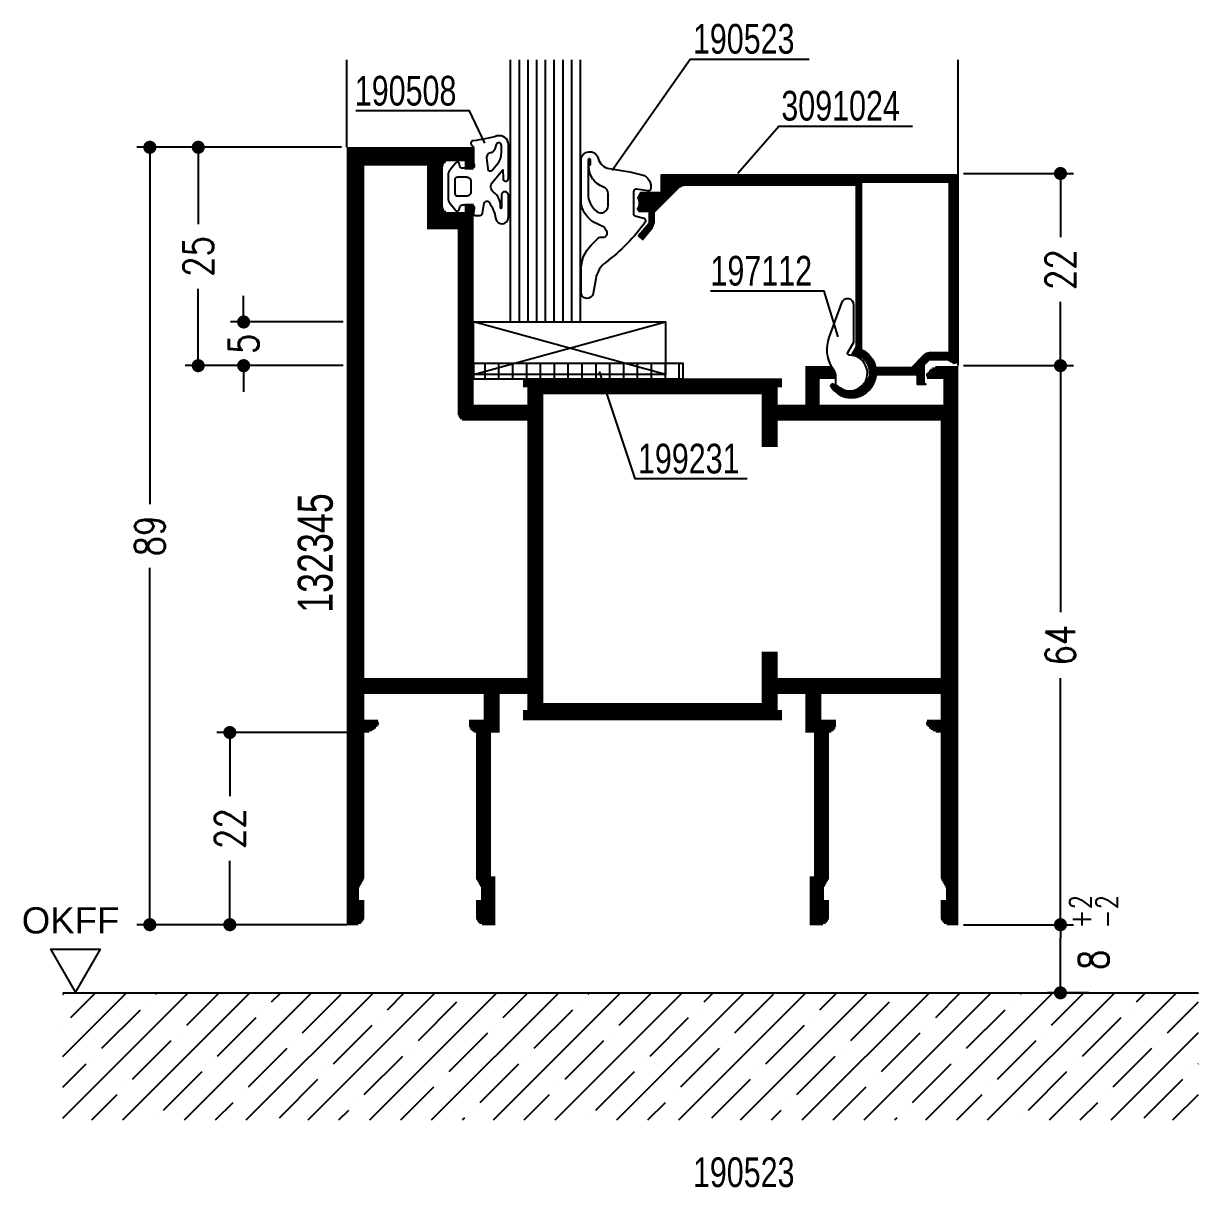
# Model space of a CAD drawing. Extents: x 13 to 197, y 21 to 259.
# Drawn here: x 15.8 to 83.1, y 192.8 to 259.4 of the extents above; entities that cross this region are included whole.
import ezdxf

# ---------------------------------------------------------------- set-up
doc = ezdxf.new("R2010")
doc.units = 0
doc.header["$LTSCALE"] = 6
doc.linetypes.add('AUSGEZOGEN', pattern=[0])
doc.layers.get('0').update_dxf_attribs({"color": 4, "linetype": 'CONTINUOUS'})
doc.layers.get('Defpoints').update_dxf_attribs({"linetype": 'CONTINUOUS'})
for name, color, linetype in [('01TXT', 7, 'CONTINUOUS'), ('CONST18', 3, 'AUSGEZOGEN'), ('CONST25', 2, 'CONTINUOUS'), ('CONST35', 7, 'CONTINUOUS'), ('DICHT_PAR', 3, 'CONTINUOUS'), ('KN_PAR', 3, 'CONTINUOUS'), ('KN_SCH', 3, 'CONTINUOUS'), ('LLMASSE', 7, 'AUSGEZOGEN'), ('TEXT', 7, 'CONTINUOUS')]:
    doc.layers.add(name, color=color, linetype=linetype)
doc.styles.add('SIM80S00', font='simplex.shx', dxfattribs={"width": 0.8})
doc.styles.add('SWISSCL', font='swisscl.ttf')
doc.styles.add('SWISSL', font='swissl.ttf')
doc.dimstyles.new('BEM_DOC_2', dxfattribs={"dimscale": 0.5, "dimtxt": 3.4, "dimasz": 1.5, "dimexe": 1.5, "dimexo": 0.6, "dimgap": 1.5, "dimtad": 0, "dimlfac": 2, "dimdsep": 46, "dimtxsty": 'SIM80S00', "dimblk": 'PUNKT', "dimcen": 0, "dimclrd": 3, "dimclre": 3, "dimclrt": 3, "dimadec": 0, "dimazin": 0, "dimtfac": 0.6999999999999998, "dimtofl": 0, "dimtmove": 2, "dimatfit": 3, "dimldrblk": 'PUNKT', "dimfxl": 1, "dimtolj": 1, "dimarcsym": 0})

# ---------------------------------------------------------------- blocks, each defined once
blk = doc.blocks.new('PUNKT')
at = {"color": 0, "linetype": 'CONTINUOUS'}
blk.add_line((-0.5, 0), (-1, 0), dxfattribs=at)
at = {"color": 0, "linetype": 'CONTINUOUS', "const_width": 0.5}
blk.add_lwpolyline([(-0.25, 0, 1), (0.25, 0, 1)], format="xyb", close=True, dxfattribs=at)
blk = doc.blocks.new('*D41')
at = {"layer": 'Defpoints', "color": 0, "transparency": 16777216}
for p in [(34.04996519778297, 252.3581793252065), (23.08019036282212, 207.8581793252065), (34.6499651977831, 207.8581793252065)]:
    blk.add_point(p, dxfattribs=at)
at = {"layer": 'LLMASSE', "color": 3, "lineweight": -2, "transparency": 16777216}
for p, q in [((33.74996519778297, 252.3581793252065), (22.33019036282213, 252.3581793252065)), ((23.08019036282213, 251.6081793252065), (23.08019036282213, 231.9267507537779)), ((23.08019036282212, 208.6081793252065), (23.08019036282213, 228.2896078966351)), ((34.34996519778311, 207.8581793252065), (22.33019036282212, 207.8581793252065))]:
    blk.add_line(p, q, dxfattribs=at)
at = {"layer": 'LLMASSE', "color": 3, "lineweight": -2, "transparency": 16777216, "xscale": 0.75, "yscale": 0.75, "zscale": 0.75}
for p, rotation in [((23.08019036282213, 252.3581793252065), 90), ((23.08019036282212, 207.8581793252065), 270)]:
    blk.add_blockref('PUNKT', p, dxfattribs=dict(at, rotation=rotation))
at = {"layer": 'LLMASSE', "color": 3, "transparency": 16777216, "insert": (23.08019036282209, 230.1081793252065), "char_height": 1.7, "attachment_point": 5, "rotation": 90, "style": 'SIM80S00'}
blk.add_mtext('\\A1;89', dxfattribs=at)
blk = doc.blocks.new('*D42')
at = {"layer": 'Defpoints', "color": 0, "transparency": 16777216}
for p in [(27.65899328685873, 218.8595363252065), (35.34999319778308, 218.8595363252065), (34.6499651977831, 207.8581793252065)]:
    blk.add_point(p, dxfattribs=at)
at = {"layer": 'LLMASSE', "color": 3, "lineweight": -2, "transparency": 16777216}
for p, q in [((35.04999319778308, 218.8595363252065), (26.90899328685873, 218.8595363252065)), ((27.65899328685873, 218.1095363252065), (27.65899328685873, 215.2098102061589)), ((27.65899328685873, 208.6081793252065), (27.65899328685873, 211.5079054442541)), ((34.34996519778311, 207.8581793252065), (26.90899328685873, 207.8581793252065))]:
    blk.add_line(p, q, dxfattribs=at)
at = {"layer": 'LLMASSE', "color": 3, "lineweight": -2, "transparency": 16777216, "xscale": 0.75, "yscale": 0.75, "zscale": 0.75}
for p, rotation in [((27.65899328685873, 218.8595363252065), 90), ((27.65899328685873, 207.8581793252065), 270)]:
    blk.add_blockref('PUNKT', p, dxfattribs=dict(at, rotation=rotation))
at = {"layer": 'LLMASSE', "color": 3, "transparency": 16777216, "insert": (27.6589932868587, 213.3588578252065), "char_height": 1.7, "attachment_point": 5, "rotation": 90, "style": 'SIM80S00'}
blk.add_mtext('\\A1;22', dxfattribs=at)
blk = doc.blocks.new('B-LL197112')
at = {"layer": 'DICHT_PAR'}
blk.add_lwpolyline([(1.4, 0.768, 1.597325), (2.982, 4.1, -0.580267), (2.807, 4.4), (3.5, 5.6), (3.5, 9.818999999999999, 0.8391), (2.081, 10.069), (0.638, 6.103, 0.221695), (0.9329999999999999, 2.735), (1.4, 1.925), (1.4, 0.768)], format="xyb", dxfattribs=at)
blk = doc.blocks.new('WI190508')
at = {"linetype": 'CONTINUOUS'}
for points in [[(4, 0.330593, 0.494357), (2.737419, 1.295503, -0.035396), (-0.037156, 0.74769, 0.7191390000000001), (-0.15, 0.190192, -0.267949), (0, -0.069615), (0, -1.687299), (0.089778, -2.022354, -0.493145), (-0.2, -2.4), (-1.269802, -2.4, -0.339454), (-1.55958, -2.177646), (-1.647845, -1.848236, 0.606815), (-1.994239, -1.771442), (-2.666044, -2.572069, 0.176327), (-2.9, -3.214857), (-2.9, -5.785143, 0.176327), (-2.666044, -6.427931), (-1.994239, -7.228558, 0.606815), (-1.647845, -7.151764), (-1.55958, -6.822353999999999, -0.339454), (-1.269802, -6.6), (-0.2, -6.6, -0.458807), (0.096639, -6.944777), (0.00224, -7.570148, 0.458807), (0.2, -7.8), (0.74827, -7.8, 0.36397), (1.043712, -7.552094), (1.247227, -6.397906, -0.676335), (1.792219, -6.283492, -0.102989), (2.554156, -8.173867, 0.8837860000000001), (4, -8.04999), (3.999963, -5.482666, 1), (3.199963, -5.482678), (3.199981, -6.959881, -1.000006), (3.107969, -6.959881), (3.107969, -6.747519, 0.236839), (2.316582, -5.137422, -0.426544), (2.183394, -3.990297), (3.35751, -2.569926), (3.4, -3.584999, 1), (4, -3.584999), (4, 0.330593)], [(3.2, -0.628273), (3.2, 0.230593, 0.876976), (2.610222, 0.308239), (2.50596, -0.080872, -0.282773), (1.897392, -0.65679, 0.3848), (1.502766, -1.198664), (1.634079, -2.44197, 0.664354), (2.163647, -2.601599), (2.741515, -1.90253, 0.174429), (3.2, -0.628273)], [(-0.3, -5.1, -0.414214), (-0.8, -5.6), (-1.8, -5.6, -0.414214), (-2.1, -5.3), (-2.1, -3.7, -0.414214), (-1.8, -3.4), (-0.8, -3.4, -0.414214), (-0.3, -3.9), (-0.3, -5.1)]]:
    blk.add_lwpolyline(points, format="xyb", close=True, dxfattribs=at)
blk = doc.blocks.new('WI190523')
at = {"linetype": 'CONTINUOUS'}
for points in [[(0, -2.646854, -0.339454), (-0.148, -2.839854), (-1.178, -3.115854, 0.52673), (-1.342, -3.581854, 0.07351), (3.169, -8.169853999999999, -0.189519), (4.315, -10.042854), (4.611, -11.721854, 0.9163309999999999), (6, -11.599854), (6, -9.032853999999999, 0.197552), (4.843, -6.218854), (4.022, -5.388854, 0.200274), (3.809, -5.299854), (3.5, -5.299854, -0.57735), (3.067, -4.549854), (3.223, -4.278854, -0.149451), (3.351, -4.159854), (4.637, -3.532854, 0.069927), (4.752, -3.454854), (5.007, -3.224854, 0.212557), (6, -0.9958540000000001), (6, 3.500146, 0.8938139999999999), (4.025, 3.722146, -0.314729), (2.753, 2.568146, 0.031454), (-0.95, 1.855146, 0.416821), (-1.952, 0.138146, 0.294504), (-1.656, 0.003146), (-0.344, 0.197146, -0.457784), (0, -0.099854), (0, -2.646854)], [(2.9, -0.299854, -0.317975), (3.434, 0.454146, 0.317975), (5.102, 2.812146), (5.1, 2.900146, -0.317837), (4.9, 3.183146), (4.9, 3.550146, -1), (5.2, 3.550146), (5.2, -0.324854, -0.239931), (4.171, -2.346854, -0.612992), (2.9, -1.699854), (2.9, -0.299854)]]:
    blk.add_lwpolyline(points, format="xyb", close=True, dxfattribs=at)
blk = doc.blocks.new('*D43')
at = {"layer": 'Defpoints', "color": 0, "transparency": 16777216}
for p in [(28.44996519778351, 242.3581875878881), (34.44999183921254, 242.3581875878881), (34.44998990868908, 239.8582062754964)]:
    blk.add_point(p, dxfattribs=at)
at = {"layer": 'LLMASSE', "color": 3, "lineweight": -2, "transparency": 16777216}
for p, q in [((28.44996519778351, 243.1081875878881), (28.44996519778351, 243.8581875878881)), ((34.14999183921255, 242.3581875878881), (27.69996519778351, 242.3581875878881)), ((34.14998990868908, 239.8582062754964), (27.69996519778351, 239.8582062754964)), ((28.44996519778351, 239.1082062754964), (28.44996519778351, 238.3582062754964))]:
    blk.add_line(p, q, dxfattribs=at)
at = {"layer": 'LLMASSE', "color": 3, "lineweight": -2, "transparency": 16777216, "xscale": 0.75, "yscale": 0.75, "zscale": 0.75}
for p, rotation in [((28.44996519778351, 242.3581875878881), 270), ((28.44996519778351, 239.8582062754964), 90)]:
    blk.add_blockref('PUNKT', p, dxfattribs=dict(at, rotation=rotation))
at = {"layer": 'LLMASSE', "color": 3, "transparency": 16777216, "insert": (28.44996519778347, 241.1081969316922), "char_height": 1.7, "attachment_point": 5, "rotation": 90, "style": 'SIM80S00'}
blk.add_mtext('\\A1;5', dxfattribs=at)
blk = doc.blocks.new('*D44')
at = {"layer": 'Defpoints', "color": 0, "transparency": 16777216}
for p in [(34.34996519778315, 252.3581793252065), (25.84996519778338, 239.8582062754964), (34.44998990868908, 239.8582062754964)]:
    blk.add_point(p, dxfattribs=at)
at = {"layer": 'LLMASSE', "color": 3, "lineweight": -2, "transparency": 16777216}
for p, q in [((34.04996519778315, 252.3581793252065), (25.09996519778338, 252.3581793252065)), ((25.84996519778338, 251.6081793252065), (25.84996519778338, 247.9591451813038)), ((25.84996519778338, 240.6082062754964), (25.84996519778338, 244.2572404193991)), ((34.14998990868908, 239.8582062754964), (25.09996519778338, 239.8582062754964))]:
    blk.add_line(p, q, dxfattribs=at)
at = {"layer": 'LLMASSE', "color": 3, "lineweight": -2, "transparency": 16777216, "xscale": 0.75, "yscale": 0.75, "zscale": 0.75}
for p, rotation in [((25.84996519778338, 252.3581793252065), 90), ((25.84996519778338, 239.8582062754964), 270)]:
    blk.add_blockref('PUNKT', p, dxfattribs=dict(at, rotation=rotation))
at = {"layer": 'LLMASSE', "color": 3, "transparency": 16777216, "insert": (25.84996519778334, 246.1081928003514), "char_height": 1.7, "attachment_point": 5, "rotation": 90, "style": 'SIM80S00'}
blk.add_mtext('\\A1;25', dxfattribs=at)
blk = doc.blocks.new('*D45')
at = {"layer": 'Defpoints', "color": 0, "transparency": 16777216}
for p in [(69.34999069778314, 239.8581773252065), (69.35001369778274, 207.8581777564565), (75.20001369778288, 207.8581777564565)]:
    blk.add_point(p, dxfattribs=at)
at = {"layer": 'LLMASSE', "color": 3, "lineweight": -2, "transparency": 16777216}
for p, q in [((69.64999069778314, 239.8581773252065), (75.9500136977829, 239.8581773252065)), ((75.2000136977829, 239.1081773252065), (75.2000136977829, 225.7415108741648)), ((75.20001369778288, 208.6081777564565), (75.20001369778288, 221.9748442074982)), ((69.65001369778274, 207.8581777564565), (75.95001369778288, 207.8581777564565))]:
    blk.add_line(p, q, dxfattribs=at)
at = {"layer": 'LLMASSE', "color": 3, "lineweight": -2, "transparency": 16777216, "xscale": 0.75, "yscale": 0.75, "zscale": 0.75}
for p, rotation in [((75.2000136977829, 239.8581773252065), 90), ((75.20001369778288, 207.8581777564565), 270)]:
    blk.add_blockref('PUNKT', p, dxfattribs=dict(at, rotation=rotation))
at = {"layer": 'LLMASSE', "color": 3, "transparency": 16777216, "insert": (75.20001369778285, 223.8581775408315), "char_height": 1.7, "attachment_point": 5, "rotation": 90, "style": 'SIM80S00'}
blk.add_mtext('\\A1;64', dxfattribs=at)
blk = doc.blocks.new('*D46')
at = {"layer": 'Defpoints', "color": 0, "transparency": 16777216}
for p in [(69.34996519778315, 250.8581793252065), (69.6499906977831, 239.8581773252065), (75.20001369778288, 239.8581773252065)]:
    blk.add_point(p, dxfattribs=at)
at = {"layer": 'LLMASSE', "color": 3, "lineweight": -2, "transparency": 16777216}
for p, q in [((69.64996519778315, 250.8581793252065), (75.95001369778288, 250.8581793252065)), ((75.20001369778288, 250.1081793252065), (75.20001369778288, 247.2091307061589)), ((75.20001369778288, 240.6081773252065), (75.20001369778288, 243.5072259442541)), ((69.9499906977831, 239.8581773252065), (75.95001369778288, 239.8581773252065))]:
    blk.add_line(p, q, dxfattribs=at)
at = {"layer": 'LLMASSE', "color": 3, "lineweight": -2, "transparency": 16777216, "xscale": 0.75, "yscale": 0.75, "zscale": 0.75}
for p, rotation in [((75.20001369778288, 250.8581793252065), 90), ((75.20001369778288, 239.8581773252065), 270)]:
    blk.add_blockref('PUNKT', p, dxfattribs=dict(at, rotation=rotation))
at = {"layer": 'LLMASSE', "color": 3, "transparency": 16777216, "insert": (75.20001369778284, 245.3581783252065), "char_height": 1.7, "attachment_point": 5, "rotation": 90, "style": 'SIM80S00'}
blk.add_mtext('\\A1;22', dxfattribs=at)
blk = doc.blocks.new('*D49')
at = {"layer": 'Defpoints', "color": 0, "transparency": 16777216}
for p in [(69.65001369778292, 207.8581777564565), (75.20001369778288, 207.8581777564565), (77.10001359339776, 203.9581770916449)]:
    blk.add_point(p, dxfattribs=at)
at = {"layer": 'LLMASSE', "color": 3, "lineweight": -2, "transparency": 16777216}
for p, q in [((69.95001369778292, 207.8581777564565), (75.95001369778288, 207.8581777564565)), ((75.20001369778288, 204.7081770916449), (75.20001369778288, 207.1081777564565)), ((76.80001359339776, 203.9581770916449), (74.45001369778288, 203.9581770916449))]:
    blk.add_line(p, q, dxfattribs=at)
at = {"layer": 'LLMASSE', "color": 3, "lineweight": -2, "transparency": 16777216, "xscale": 0.75, "yscale": 0.75, "zscale": 0.75}
for p, rotation in [((75.20001369778288, 207.8581777564565), 90), ((75.20001369778288, 203.9581770916449), 270)]:
    blk.add_blockref('PUNKT', p, dxfattribs=dict(at, rotation=rotation))
at = {"layer": 'LLMASSE', "color": 3, "transparency": 16777216, "insert": (77.10001359339776, 205.8479177159655), "char_height": 1.7, "attachment_point": 5, "rotation": 90, "style": 'SIM80S00'}
blk.add_mtext('\\A1;8', dxfattribs=at)
blk = doc.blocks.new('*X21')
for p, q in [((18.10000000000003, 187.8056274847714), (25.27126650293504, 194.9768939877064)), ((18.10000000000003, 191.3411613907041), (21.73573259700232, 194.9768939877064)), ((18.10000000000003, 194.8766952966369), (18.20019869106958, 194.9768939877064)), ((18.56155300318051, 193.5704813498174), (19.96796564106955, 194.9768939877064)), ((21.52990642116135, 187.7), (28.80680040886778, 194.9768939877064)), ((22.98097038559643, 194.4543648263005), (22.98097038559643, 194.4543648263005)), ((23.42291212383802, 194.8963065645421), (23.50349954700228, 194.9768939877064)), ((25.06544032709409, 187.7), (32.34233431480051, 194.9768939877064)), ((25.1906790768044, 193.1285396115757), (27.03903345293503, 194.9768939877064)), ((28.60097423302684, 187.7), (35.87786822073325, 194.9768939877064)), ((30.05203819746191, 194.4543648263005), (30.57456735886777, 194.9768939877064)), ((31.81980515042828, 192.6865978733342), (34.02951384163624, 194.8963065645421)), ((32.13650813895958, 187.7), (39.41340212666599, 194.9768939877064)), ((35.67204204489232, 187.7), (42.94893603259873, 194.9768939877064)), ((36.68116427108578, 194.0124230880589), (37.64563517073323, 194.9768939877064)), ((38.44893122405215, 192.2446561350926), (40.65863991526011, 194.4543648263005)), ((39.20757595082506, 187.7), (46.48446993853147, 194.9768939877064)), ((41.1005816535017, 194.8963065645421), (41.1005816535017, 194.8963065645421)), ((42.7431098567578, 187.7), (50.02000384446421, 194.9768939877064)), ((43.31029034470968, 193.5704813498174), (44.71670298259872, 194.9768939877064)), ((46.27864376269054, 187.7), (53.55553775039694, 194.9768939877064)), ((47.72970772712559, 194.4543648263005), (47.72970772712559, 194.4543648263005)), ((48.17164946536718, 194.8963065645421), (48.25223688853144, 194.9768939877064)), ((49.81417766862328, 187.7), (57.09107165632968, 194.9768939877064)), ((49.93941641833356, 193.1285396115757), (51.78777079446419, 194.9768939877064)), ((53.34971157455602, 187.7), (60.62660556226242, 194.9768939877064)), ((54.80077553899108, 194.4543648263005), (55.32330470039693, 194.9768939877064)), ((56.56854249195744, 192.6865978733342), (58.77825118316539, 194.8963065645421)), ((56.88524548048876, 187.7), (64.16213946819515, 194.9768939877064)), ((60.4207793864215, 187.7), (67.69767337412789, 194.9768939877064)), ((61.42990161261495, 194.0124230880589), (62.39437251226239, 194.9768939877064)), ((63.19766856558132, 192.2446561350926), (65.40737725678927, 194.4543648263005)), ((63.95631329235425, 187.7), (71.23320728006063, 194.9768939877064)), ((65.84931899503087, 194.8963065645421), (65.84931899503087, 194.8963065645421)), ((67.49184719828699, 187.7), (74.76874118599336, 194.9768939877064)), ((68.05902768623888, 193.5704813498174), (69.46544032412791, 194.9768939877064)), ((71.02738110421973, 187.7), (78.3042750919261, 194.9768939877064)), ((72.4784450686548, 194.4543648263005), (72.4784450686548, 194.4543648263005)), ((72.9203868068964, 194.8963065645421), (73.00097423006066, 194.9768939877064)), ((74.56291501015247, 187.7), (81.83980899785884, 194.9768939877064)), ((74.68815375986276, 193.1285396115758), (76.53650813599339, 194.9768939877064)), ((79.54951288052027, 194.4543648263005), (80.07204204192612, 194.9768939877064)), ((81.31727983348664, 192.6865978733341), (83.10000000000002, 194.4693180398475)), ((20.32931995614687, 191.802714396851), (22.53902864735483, 194.012423088059)), ((29.61009645922032, 194.0124230880589), (29.61009645922032, 194.0124230880589)), ((45.07805729767605, 191.802714396851), (47.287765988884, 194.0124230880589)), ((54.35883380074949, 194.0124230880589), (54.35883380074949, 194.0124230880589)), ((69.82679463920525, 191.802714396851), (72.03650333041321, 194.0124230880589)), ((79.10757114227867, 194.0124230880589), (79.10757114227867, 194.0124230880589)), ((18.11961126493891, 193.1285396115758), (18.11961126493891, 193.1285396115758)), ((26.95844602977077, 191.3607726586094), (29.16815472097873, 193.5704813498174)), ((33.58757210339465, 190.9188309203678), (35.79728079460261, 193.1285396115758)), ((36.2392225328442, 193.5704813498174), (36.2392225328442, 193.5704813498174)), ((42.86834860646809, 193.1285396115758), (42.86834860646809, 193.1285396115758)), ((51.70718337129994, 191.3607726586094), (53.9168920625079, 193.5704813498174)), ((58.33630944492381, 190.9188309203678), (60.54601813613177, 193.1285396115758)), ((60.98795987437336, 193.5704813498174), (60.98795987437336, 193.5704813498174)), ((67.61708594799728, 193.1285396115758), (67.61708594799728, 193.1285396115758)), ((76.45592071282911, 191.3607726586094), (78.66562940403708, 193.5704813498174)), ((24.7487373385628, 192.6865978733342), (24.7487373385628, 192.6865978733342)), ((40.21669817701854, 190.4768891821262), (42.4264068682265, 192.6865978733342)), ((49.49747468009198, 192.6865978733342), (49.49747468009198, 192.6865978733342)), ((64.96543551854772, 190.4768891821262), (67.17514420975569, 192.6865978733342)), ((74.24621202162116, 192.6865978733342), (74.24621202162116, 192.6865978733342)), ((78.0984489160852, 187.7), (83.10000000000001, 192.7015510839149)), ((22.09708690911325, 190.0349474438846), (24.30679560032121, 192.2446561350926)), ((28.72621298273714, 189.593005705643), (30.9359216739451, 191.802714396851)), ((31.37786341218669, 192.2446561350926), (31.37786341218669, 192.2446561350926)), ((38.00698948581056, 191.802714396851), (38.00698948581056, 191.802714396851)), ((46.84582425064243, 190.0349474438846), (49.05553294185039, 192.2446561350926)), ((53.4749503242663, 189.593005705643), (55.68465901547426, 191.802714396851)), ((56.12660075371585, 192.2446561350926), (56.12660075371585, 192.2446561350926)), ((62.75572682733973, 191.802714396851), (62.75572682733973, 191.802714396851)), ((71.5945615921716, 190.0349474438846), (73.80427028337957, 192.2446561350926)), ((78.22368766579548, 189.593005705643), (80.43339635700345, 191.802714396851)), ((80.87533809524504, 192.2446561350926), (80.87533809524504, 192.2446561350926)), ((19.88737821790528, 191.3607726586094), (19.88737821790528, 191.3607726586094)), ((35.35533905636102, 189.1510639674015), (37.56504774756898, 191.3607726586094)), ((44.63611555943446, 191.3607726586094), (44.63611555943446, 191.3607726586094)), ((60.10407639789018, 189.1510639674015), (62.31378508909814, 191.3607726586094)), ((69.38485290096365, 191.3607726586094), (69.38485290096365, 191.3607726586094)), ((18.10000000000003, 189.5733944407042), (19.44543647966369, 190.9188309203678)), ((23.86485386207962, 188.2671804909183), (26.07456255328758, 190.4768891821262)), ((26.51650429152917, 190.9188309203678), (26.51650429152917, 190.9188309203678)), ((33.14563036515306, 190.4768891821262), (33.14563036515306, 190.4768891821262)), ((41.98446512998491, 188.7091222291598), (44.19417382119287, 190.9188309203678)), ((48.61359120360881, 188.2671804909183), (50.82329989481676, 190.4768891821262)), ((51.26524163305835, 190.9188309203678), (51.26524163305835, 190.9188309203678)), ((57.89436770668222, 190.4768891821262), (57.89436770668222, 190.4768891821262)), ((66.73320247151409, 188.7091222291598), (68.94291116272205, 190.9188309203678)), ((73.36232854513796, 188.2671804909183), (75.57203723634592, 190.4768891821262)), ((76.01397897458752, 190.9188309203678), (76.01397897458752, 190.9188309203678)), ((82.6431050482114, 190.4768891821262), (82.6431050482114, 190.4768891821262)), ((83.08504678645299, 190.9188309203678), (83.10000000000001, 190.9337841339148)), ((30.49397993570351, 187.8252387526767), (32.70368862691147, 190.0349474438846)), ((39.77475643877695, 190.0349474438846), (39.77475643877695, 190.0349474438846)), ((55.24271727723268, 187.8252387526767), (57.45242596844064, 190.0349474438846)), ((64.52349378030613, 190.0349474438846), (64.52349378030613, 190.0349474438846)), ((79.99145461876184, 187.8252387526767), (82.2011633099698, 190.0349474438846)), ((19.76213946522862, 187.7), (21.21320343263007, 189.1510639674015)), ((21.65514517087166, 189.593005705643), (21.65514517087166, 189.593005705643)), ((28.28427124449555, 189.1510639674015), (28.28427124449555, 189.1510639674015)), ((37.43980899489232, 187.7), (39.33281470053537, 189.5930057056431)), ((44.51087680675781, 187.7), (45.96194077415925, 189.1510639674015)), ((46.40388251240084, 189.593005705643), (46.40388251240084, 189.593005705643)), ((53.03300858602471, 189.1510639674015), (53.03300858602471, 189.1510639674015)), ((62.18854633642151, 187.7), (64.08155204206453, 189.5930057056431)), ((69.25961414828699, 187.7), (70.71067811568841, 189.1510639674015)), ((71.15261985393, 189.5930057056431), (71.15261985393, 189.5930057056431)), ((77.78174592755389, 189.1510639674014), (77.78174592755389, 189.1510639674014)), ((81.63398282201794, 187.7), (83.10000000000001, 189.1660171779821)), ((26.8332072770941, 187.7), (27.84232950625395, 188.7091222291599)), ((34.91339731811943, 188.7091222291599), (34.91339731811943, 188.7091222291599)), ((51.58194461862329, 187.7), (52.59106684778313, 188.7091222291599)), ((59.66213465964859, 188.7091222291599), (59.66213465964859, 188.7091222291599)), ((76.33068196015248, 187.7), (77.33980418931229, 188.7091222291598)), ((23.42291212383803, 187.8252387526767), (23.42291212383803, 187.8252387526767)), ((33.90427508895958, 187.7), (34.47145557987784, 188.2671804909183)), ((40.97534290082506, 187.7), (41.10058165350173, 187.8252387526767)), ((41.54252339174332, 188.2671804909183), (41.54252339174332, 188.2671804909183)), ((48.17164946536722, 187.8252387526767), (48.17164946536722, 187.8252387526767)), ((58.65301243048877, 187.7), (59.220192921407, 188.2671804909183)), ((65.72408024235425, 187.7), (65.8493189950309, 187.8252387526767)), ((66.2912607332725, 188.2671804909183), (66.2912607332725, 188.2671804909183)), ((72.92038680689636, 187.8252387526767), (72.92038680689636, 187.8252387526767))]:
    blk.add_line(p, q)
blk = doc.blocks.new('B-LL3091024')
at = {"layer": 'KN_SCH'}
h = blk.add_hatch(dxfattribs=at)
h.set_pattern_fill('_U', color=256, scale=0.2, style=0, pattern_type=0)
h.set_pattern_definition([(0, (-13.6331299544894, 13.3085521600854), (0, 0.2), [])])
edge = h.paths.add_edge_path()
edge.add_line((-11.70000000005397, 20.70000000010387), (-11.70000000000197, 2.149525554431801))
edge.add_line((-11.70000000000197, 2.149525554431799), (-12.16120394190721, 1.3506968942108))
edge.add_line((-12.16120394190721, 1.3506968942108), (-12.01333333341678, 1.330803187178611))
edge.add_arc((-12.29999999924376, -0.800000000310276), 2.150000000257945, -132.52385190693963, 82.33774436273711, ccw=False)
edge.add_line((-13.75317870728408, -2.384541461934881), (-14.42924214633196, -2.069287902908246))
edge.add_line((-14.42924214633196, -2.069287902908246), (-14.62412332264917, -2.26874987475974))
edge.add_arc((-12.18013563537066, -0.9023955340299901), 2.800000000000001, 209.2081415121933, 267.62840437549)
edge.add_arc((-12.30000000000214, -0.7999999999479828), 2.9, 270.079017436518, 345.5224878184769)
edge.add_line((-9.492087073945997, -1.524999999732018), (-9.356532656935538, -0.9999999999788427))
edge.add_line((-9.356532656935538, -0.9999999999788427), (-4.70000000001892, -0.9999999999465958))
edge.add_line((-4.700000000018921, -0.9999999999465958), (-4.699999999926622, -2.100000000027088))
edge.add_line((-4.699999999926622, -2.100000000027088), (-3.700000000002131, -2.099999999961166))
edge.add_line((-3.700000000002133, -2.099999999947976), (-3.900000000002141, -2.099999999947976))
edge.add_line((-3.900000000002141, -2.099999999947976), (-3.900000000002137, 0.082842712526638))
edge.add_line((-3.900000000002137, 0.08284271252663795), (-3.28284271247677, 0.7000000000520225))
edge.add_line((-3.28284271247677, 0.7000000000520223), (-1.192820323029686, 0.7000000000520148))
edge.add_line((-1.192820323029686, 0.7000000000520148), (-0.450000000002138, 0.2711324865925324))
edge.add_line((-0.450000000002138, 0.2711324865925325), (-0.200000000002948, 0.4154700538894704))
edge.add_line((-0.200000000002948, 0.4154700538894704), (-0.2000000001545459, 21.80000000060528))
edge.add_line((-0.2000000001545459, 21.80000000060528), (-33.99999984906308, 21.80000006811042))
edge.add_line((-33.99999984906308, 21.80000006811042), (-33.99999950622017, 19.80000007456304))
edge.add_line((-33.99999950622017, 19.80000007456304), (-36.37731379009823, 19.80000000370861))
edge.add_line((-36.37731379009823, 19.80000000370861), (-36.6734635804228, 19.21745940578051))
edge.add_arc((-37.711913283927, 18.61610855635405), 1.200000262839088, -32.695871126507825, 30.074496953065818, ccw=False)
edge.add_line((-36.70205340978172, 17.96789280106483), (-36.57394863065169, 17.70000000005204))
edge.add_line((-36.57394863065169, 17.70000000005204), (-35.39999954050445, 17.70000000005204))
edge.add_line((-35.39999954050445, 17.70000000005204), (-35.39999954050445, 16.27764694336551))
edge.add_line((-35.39999954050445, 16.27764694336551), (-36.60125601057977, 14.84604548197373))
edge.add_line((-36.60125601057978, 14.84604548197373), (-36.14162906307109, 14.46037332601911))
edge.add_line((-36.14162906307109, 14.46037332601911), (-35.22112031933897, 15.55739365283099))
edge.add_arc((-36.59999863583101, 16.71441194632704), 1.799999095326559, 319.9999510689618, 360.0000000000357)
edge.add_line((-34.79999954050445, 16.71441194632816), (-34.79999954050444, 17.58284271252666))
edge.add_line((-34.79999954050444, 17.58284271252666), (-32.03431411555516, 20.34852813747594))
edge.add_arc((-31.18578597813131, 19.50000000005208), 1.199999999999998, 90.00000000015189, 134.9999999999995, ccw=False)
edge.add_line((-31.1857859781345, 20.70000000005208), (-11.70000000005397, 20.70000000010387))
edge = h.paths.add_edge_path(flags=16)
edge.add_line((-11.10000000015759, 20.99999999989506), (-11.10000000000111, 1.840075756540305))
edge.add_arc((-12.30000000000216, -0.7999999999480395), 2.900000000000002, 11.940543960609887, 65.55666457227989, ccw=False)
edge.add_line((-9.462747808179952, -0.1999999999479801), (-5.314213562375197, -0.1999999999479797))
edge.add_line((-5.314213562375196, -0.1999999999479797), (-3.848528137426024, 1.265685425001232))
edge.add_arc((-3.282842712476779, 0.7000000000519994), 0.8000000000000017, 90.00000000000028, 135.0000000000007, ccw=False)
edge.add_line((-3.282842712476782, 1.500000000052001), (-1.000000000002135, 1.500000000052017))
edge.add_line((-1.000000000002135, 1.500000000052017), (-1.00000000000213, 21.00000000005524))
edge.add_line((-1.00000000000213, 21.00000000005524), (-11.10000000015759, 20.99999999989506))
at = {"layer": 'KN_PAR'}
for points in [[(-11.70000000005397, 20.70000000010387), (-11.70000000000197, 2.149525554431799), (-12.16120394190721, 1.3506968942108), (-12.01333333341678, 1.330803187178611, -1.362102164547993), (-13.75317870728408, -2.384541461934881), (-14.42924214633196, -2.069287902908246), (-14.62412332264917, -2.26874987475974, 0.2605749037692097), (-12.29600056941212, -3.699997242111319, 0.341613653539612), (-9.492087073945997, -1.524999999732018), (-9.356532656935538, -0.9999999999788427), (-4.700000000018921, -0.9999999999465958), (-4.699999999926622, -2.100000000027088), (-3.700000000002131, -2.099999999961166), (-3.700000000002133, -2.099999999947976), (-3.900000000002141, -2.099999999947976), (-3.900000000002137, 0.08284271252663795), (-3.28284271247677, 0.7000000000520223), (-1.192820323029686, 0.7000000000520148), (-0.450000000002138, 0.2711324865925325), (-0.200000000002948, 0.4154700538894704), (-0.2000000001545459, 21.80000000060528), (-33.99999984906308, 21.80000006811042), (-33.99999950622017, 19.80000007456304), (-36.37731379009823, 19.80000000370861), (-36.6734635804228, 19.21745940578051, -0.2809478190263293), (-36.70205340978172, 17.96789280106483), (-36.57394863065169, 17.70000000005204), (-35.39999954050445, 17.70000000005204), (-35.39999954050445, 16.27764694336551), (-36.60125601057978, 14.84604548197373), (-36.14162906307109, 14.46037332601911), (-35.22112031933897, 15.55739365283099, 0.176327200848597), (-34.79999954050445, 16.71441194632816), (-34.79999954050444, 17.58284271252666), (-32.03431411555516, 20.34852813747594, -0.1989123673789664), (-31.1857859781345, 20.70000000005208), (-11.70000000005397, 20.70000000010387)], [(-11.10000000015759, 20.99999999989506), (-11.10000000000111, 1.840075756540304, -0.2383079369639879), (-9.462747808179952, -0.1999999999479801), (-5.314213562375196, -0.1999999999479797), (-3.848528137426024, 1.265685425001232, -0.1989123673796598), (-3.282842712476782, 1.500000000052001), (-1.000000000002135, 1.500000000052017), (-1.00000000000213, 21.00000000005524), (-11.10000000015759, 20.99999999989506)]]:
    blk.add_lwpolyline(points, format="xyb", close=True, dxfattribs=at)

msp = doc.modelspace()

# ---------------------------------------------------------------- hatches: boundary and pattern name
at = {"layer": 'CONST25'}
h = msp.add_hatch(dxfattribs=at)
h.set_pattern_fill('ANSI31', color=256, scale=0.025, angle=315, style=0)
h.set_pattern_definition([(0, (-221.3292734092558, 0), (2.775557561562891e-17, 0.079375), [])])
edge = h.paths.add_edge_path()
edge.add_line((34.34996519778315, 207.8581793252065), (34.84996519779861, 207.8581793253142))
edge.add_arc((34.84996519800347, 208.3581793251091), 0.4999999997948805, 269.9999999764967, 360.000000023505)
edge.add_line((35.34996519779838, 208.3581793253142), (35.34996519779838, 209.2581793253141))
edge.add_line((35.34996519779838, 209.2581793253141), (35.04996519779843, 209.2581793253141))
edge.add_line((35.04996519779843, 209.2581793253141), (35.04996519779843, 210.0081793253141))
edge.add_line((35.04996519779843, 210.0081793253141), (35.34996519779861, 210.5277945675848))
edge.add_line((35.34996519779838, 210.5277945675848), (35.34999319779809, 218.8595364890411))
edge.add_arc((35.29791166978112, 219.8581793253142), 0.9999999999999961, 272.9854024281698, 314.9999999999994)
edge.add_line((36.00501845096755, 219.1510725441276), (36.20605921497599, 219.3521133081362))
edge.add_line((36.20605921497622, 219.3521133081362), (36.09999319779831, 219.6081793253141))
edge.add_line((36.09999319779809, 219.6081793253142), (35.34999319780832, 219.6081793253039))
edge.add_line((35.34999319780854, 219.6081793253039), (35.34999319777262, 221.1081793252885))
edge.add_line((35.34999319777262, 221.1081793252885), (42.19999319782892, 221.1081793253654))
edge.add_line((42.19999319782892, 221.1081793253654), (42.19999319784938, 219.6081793252834))
edge.add_line((42.19999319784938, 219.6081793252833), (41.34999319776716, 219.6081793252833))
edge.add_line((41.34999319776739, 219.6081793252833), (41.34999319779809, 219.3581793253141))
edge.add_arc((41.84999319779809, 219.3581793253142), 0.5, 180, 258.4630409671819)
edge.add_line((41.74999319779818, 218.8682813767575), (41.74996519779847, 210.5277945675848))
edge.add_line((41.74996519779847, 210.5277945675848), (42.04996519779843, 210.0081793253141))
edge.add_line((42.04996519779843, 210.0081793253141), (42.04996519779843, 209.2581793253141))
edge.add_line((42.04996519779843, 209.2581793253141), (41.74996519779825, 209.2581793253141))
edge.add_line((41.74996519779847, 209.2581793253141), (41.74996519779847, 208.3581793253142))
edge.add_arc((42.24996519759338, 208.3581793251091), 0.4999999997949089, 179.9999999764983, 270.0000000235017)
edge.add_line((42.24996519779847, 207.8581793253142), (42.84996519790616, 207.8581793252988))
edge.add_line((42.84996519790616, 207.8581793252987), (42.84996519779861, 210.6081793253141))
edge.add_line((42.84996519779838, 210.6081793253142), (42.59996519779838, 210.6081793253142))
edge.add_line((42.59996519779838, 210.6081793253142), (42.59999319777262, 218.8581793252885))
edge.add_line((42.59999319777262, 218.8581793252885), (43.09999319790586, 218.8581793252987))
edge.add_line((43.09999319790586, 218.8581793252987), (43.09999319777262, 221.1081793252884))
edge.add_line((43.09999319777262, 221.1081793252885), (44.69999319777253, 221.1081793253397))
edge.add_line((44.69999319777253, 221.1081793253397), (44.69999319779822, 220.1081793253141))
edge.add_line((44.69999319779822, 220.1081793253142), (44.44999319779822, 220.1081793253142))
edge.add_line((44.44999319779822, 220.1081793253142), (44.44999319779822, 219.6081793253142))
edge.add_line((44.44999319779822, 219.6081793253142), (59.2499931977984, 219.6081793253142))
edge.add_line((59.2499931977984, 219.6081793253142), (59.2499931977984, 220.1081793253142))
edge.add_line((59.2499931977984, 220.1081793253142), (58.9999931977984, 220.1081793253142))
edge.add_line((58.9999931977984, 220.1081793253142), (58.99999319777271, 221.1081793252885))
edge.add_line((58.99999319777271, 221.1081793252885), (60.59999319777262, 221.1081793253397))
edge.add_line((60.59999319777262, 221.1081793253397), (60.59999319784447, 218.8581793252679))
edge.add_line((60.59999319784447, 218.858179325268), (61.09999319777262, 218.8581793253398))
edge.add_line((61.09999319777262, 218.8581793253397), (61.09999319779809, 210.6081793253141))
edge.add_line((61.09999319779831, 210.6081793253142), (60.84999319779831, 210.6081793253142))
edge.add_line((60.84999319779831, 210.6081793253142), (60.84999319784447, 207.858179325268))
edge.add_line((60.84999319784447, 207.858179325268), (61.44999319779845, 207.8581793253142))
edge.add_arc((61.44999319820863, 208.358179324904), 0.4999999995897895, 269.9999999529949, 360.0000000470067)
edge.add_line((61.94999319779845, 208.3581793253142), (61.94999319779845, 209.2581793253141))
edge.add_line((61.94999319779845, 209.2581793253141), (61.64999319779827, 209.2581793253141))
edge.add_line((61.64999319779827, 209.2581793253141), (61.64999319779827, 210.0081793253141))
edge.add_line((61.64999319779827, 210.0081793253141), (61.94999319779845, 210.5277945675848))
edge.add_line((61.94999319779845, 210.5277945675848), (61.94999319779845, 218.8682813767575))
edge.add_arc((61.84999319804956, 219.3581793251091), 0.4999999997487856, 281.5369590093155, 360.000000023505)
edge.add_line((62.34999319779831, 219.3581793253142), (62.34999319780854, 219.6081793253859))
edge.add_line((62.34999319780854, 219.6081793253859), (61.49999319780864, 219.6081793253038))
edge.add_line((61.49999319780864, 219.6081793253039), (61.49999319778817, 221.1081793253039))
edge.add_line((61.49999319778817, 221.1081793253039), (68.34999319777285, 221.1081793253398))
edge.add_line((68.34999319777262, 221.1081793253397), (68.34999319784947, 219.6081793252833))
edge.add_line((68.3499931978497, 219.6081793252833), (67.59999319779854, 219.6081793253141))
edge.add_line((67.59999319779831, 219.6081793253142), (67.4939271806204, 219.3521133081362))
edge.add_line((67.4939271806204, 219.3521133081362), (67.69496794462884, 219.1510725441276))
edge.add_arc((68.40207472581551, 219.8581793253142), 1.000000000000028, 225.0000000000012, 267.0145975718295)
edge.add_line((68.34999319779831, 218.8595364890411), (68.34999319779831, 210.5277945675848))
edge.add_line((68.34999319779831, 210.5277945675848), (68.64999319779827, 210.0081793253141))
edge.add_line((68.6499931977985, 210.0081793253141), (68.6499931977985, 209.2581793253141))
edge.add_line((68.6499931977985, 209.2581793253141), (68.34999319779854, 209.2581793253141))
edge.add_line((68.34999319779831, 209.2581793253141), (68.34999319779831, 208.3581793253142))
edge.add_arc((68.84999319779831, 208.3581793253142), 0.5, 180, 270)
edge.add_line((68.84999319779831, 207.8581793253142), (69.34999319790586, 207.8581793252988))
edge.add_line((69.34999319790609, 207.8581793252987), (69.34999319772146, 239.858179325391))
edge.add_line((69.34999319772146, 239.858179325391), (68.40207472581551, 239.8581793253141))
edge.add_arc((68.40207472581551, 238.8581793253142), 1, 89.99999999999919, 134.9999999999994)
edge.add_line((67.69496794462884, 239.5652861065007), (67.49392718062018, 239.3642453424921))
edge.add_line((67.4939271806204, 239.3642453424922), (67.59999319779831, 239.1081793253142))
edge.add_line((67.59999319779831, 239.1081793253142), (68.49999319778817, 239.1081793253244))
edge.add_line((68.49999319778817, 239.1081793253244), (68.49999319792664, 237.6081793252372))
edge.add_line((68.49999319792641, 237.6081793252372), (61.3999931978085, 237.6081793253038))
edge.add_line((61.39999319780873, 237.6081793253039), (61.39999319778826, 239.1081793253039))
edge.add_line((61.39999319778826, 239.1081793253039), (62.34999319787039, 239.1081793253039))
edge.add_line((62.34999319787016, 239.1081793253039), (62.34999319779831, 239.3581793253142))
edge.add_arc((61.84999319779831, 239.3581793253142), 0.5, 0, 90)
edge.add_line((61.84999319779831, 239.8581793253142), (60.59999319775216, 239.858179325268))
edge.add_line((60.59999319775216, 239.858179325268), (60.59999319792655, 237.6081793252372))
edge.add_line((60.59999319792655, 237.6081793252372), (58.9999931978241, 237.6081793252885))
edge.add_line((58.9999931978241, 237.6081793252885), (58.99999319779863, 238.6081793253141))
edge.add_line((58.9999931977984, 238.6081793253142), (59.2499931977984, 238.6081793253142))
edge.add_line((59.2499931977984, 238.6081793253142), (59.2499931977984, 239.1081793253142))
edge.add_line((59.2499931977984, 239.1081793253142), (44.44999319779845, 239.1081793253142))
edge.add_line((44.44999319779845, 239.1081793253142), (44.44999319779845, 238.6081793253142))
edge.add_line((44.44999319779845, 238.6081793253142), (44.69999319779845, 238.6081793253142))
edge.add_line((44.69999319779845, 238.6081793253142), (44.69999956146012, 237.6081793253398))
edge.add_line((44.69999956146012, 237.6081793253397), (41.59999956146021, 237.6081793252885))
edge.add_line((41.59999956146021, 237.6081793252885), (41.59999320107909, 249.1081793287486))
edge.add_line((41.59999320107909, 249.1081793287486), (41.09999319776762, 249.1081793252833))
edge.add_line((41.09999319776762, 249.1081793252833), (41.0999931978497, 248.6081793252833))
edge.add_line((41.0999931978497, 248.6081793252833), (40.2499931977984, 248.6081793253141))
edge.add_arc((40.24999325404633, 249.0081793815619), 0.4000000562478516, 180.0000080569046, 269.99999194307907, ccw=False)
edge.add_line((39.84999319779831, 249.0081793253141), (39.84999319779809, 251.2081793253141))
edge.add_arc((40.24999319259041, 251.2081793305219), 0.3999999947921467, 89.99999925399248, 180.0000007459658, ccw=False)
edge.add_line((40.2499931977984, 251.6081793253142), (41.09999319778808, 251.6081793253244))
edge.add_line((41.09999319778808, 251.6081793253244), (41.09999319782901, 251.1081793252833))
edge.add_line((41.09999319782901, 251.1081793252833), (41.59999318832683, 251.1081793349394))
edge.add_line((41.59999318832706, 251.1081793349393), (41.59999320107909, 252.3581793287486))
edge.add_line((41.59999320107909, 252.3581793287486), (34.34999956135766, 252.3581793252372))
edge.add_line((34.34999956135766, 252.3581793252372), (34.34996519778315, 207.8581793252064))
edge = h.paths.add_edge_path(flags=16)
edge.add_line((35.34999956143474, 222.0081793253141), (44.69996519779829, 222.0081793253141))
edge.add_line((44.69996519779829, 222.0081793253141), (44.69999319779845, 236.7081793253141))
edge.add_line((44.69999319779845, 236.7081793253142), (41.19999956143465, 236.7081793253142))
edge.add_arc((41.19999956143465, 237.2081793253142), 0.5, 180, 270, ccw=False)
edge.add_line((40.69999956143465, 237.2081793253142), (40.69999956143465, 247.7081793253142))
edge.add_line((40.69999956143465, 247.7081793253142), (38.94999956146012, 247.7081793252885))
edge.add_line((38.94999956146012, 247.7081793252885), (38.94999956143442, 251.3581793253142))
edge.add_line((38.94999956143442, 251.3581793253142), (35.34999956143452, 251.3581793253141))
edge.add_line((35.34999956143452, 251.3581793253142), (35.34999956143474, 222.0081793253142))
h.paths.add_polyline_path([(68.34999319779831, 236.7081793253141), (58.99999956143461, 236.7081793253142), (58.99999956143461, 235.2081793253142), (58.09997156143459, 235.2081793253142), (58.09997156143459, 238.2081793253141), (45.59999319779854, 238.2081793253141), (45.59999319779809, 220.508179325314), (58.09999319779831, 220.5081793253141), (58.09999319779831, 223.5081793253141), (59.00002119779833, 223.5081793253141), (59.00002119779833, 222.0081793253141), (68.34999319779831, 222.0081793253141)], flags=16)

# ---------------------------------------------------------------- linework, layer by layer
at = {"layer": 'CONST18'}
for p, q in [((34.34996519778315, 252.3581793252065), (34.34996519778315, 257.3581793252065)), ((43.72860115278309, 242.3572578823913), (43.72860115278309, 257.3572578823913)), ((44.22860115278309, 242.3572578823913), (44.22860115278309, 257.3572578823913)), ((44.72860115278309, 242.3572578823913), (44.72860115278309, 257.3572578823913)), ((45.22860115278309, 242.3572578823913), (45.22860115278309, 257.3572578823913)), ((45.72860115278309, 242.3572578823913), (45.72860115278309, 257.3572578823913)), ((46.22860115278309, 242.3572578823913), (46.22860115278309, 257.3572578823913)), ((46.72860115278309, 242.3572578823913), (46.72860115278309, 257.3572578823913)), ((47.22860115278309, 242.3572578823913), (47.22860115278309, 257.3572578823913)), ((47.72860115278309, 242.3572578823913), (47.72860115278309, 257.3572578823913)), ((69.34996519778315, 239.8581793252065), (69.34996519778315, 257.3581793252065)), ((47.72860115278309, 242.3581793252065), (43.72860115278309, 242.3572578823913))]:
    msp.add_line(p, q, dxfattribs=at)
at = {"layer": 'CONST18', "linetype": 'CONTINUOUS', "extrusion": (0, 0, -1)}
for p, q in [((42.26741973184699, 239.1081761451421), (42.26741973184699, 239.9831761451421)), ((43.06116973184703, 239.1081761451421), (43.06116973184703, 239.9831761451421)), ((43.85491973184708, 239.1081761451421), (43.85491973184708, 239.9831761451421)), ((44.64866973184712, 239.1081761451421), (44.64866973184712, 239.9831761451421)), ((45.44241973184717, 239.1081761451421), (45.44241973184717, 239.9831761451421)), ((46.23616973184699, 239.1081761451421), (46.23616973184699, 239.9831761451421)), ((47.02991973184703, 239.1081761451421), (47.02991973184703, 239.9831761451421)), ((47.82366973184708, 239.1081761451421), (47.82366973184708, 239.9831761451421)), ((48.61741973184712, 239.1081761451421), (48.61741973184712, 239.9831761451421)), ((49.41116973184717, 239.1081761451421), (49.41116973184717, 239.9831761451421)), ((50.20520473184706, 239.1081761451421), (50.20520473184706, 239.9831761451421)), ((50.99895473184711, 239.108176145142), (50.99895473184711, 239.983176145142)), ((51.79270473184715, 239.108176145142), (51.79270473184715, 239.983176145142)), ((52.58645473184697, 239.108176145142), (52.58645473184697, 239.983176145142)), ((53.38048973184709, 239.108176145142), (53.38048973184709, 239.983176145142))]:
    msp.add_line(p, q, dxfattribs=at)
at = {"layer": 'CONST18'}
msp.add_lwpolyline([(41.59999701300057, 239.3581793252064), (41.59999701300057, 242.3581793252065), (52.59996519778315, 242.3581793252065), (52.59996519778315, 239.3581793252064), (41.59999701300057, 239.3581793252064), (52.59996519778315, 242.3581793252065), (52.59996519778315, 239.3581793252064), (41.59999701300057, 242.3581793252065)], dxfattribs=at)
at = {"layer": 'CONST18', "linetype": 'CONTINUOUS', "extrusion": (0, 0, -1)}
msp.add_lwpolyline([(-41.59999873184711, 239.1081761451421), (-53.59999873184711, 239.1081761451421), (-53.59999873184711, 239.9831761451421), (-41.59999873184711, 239.9831761451421)], close=True, dxfattribs=at)
at = {"layer": 'CONST25'}
for points in [[(18.84639688885636, 203.9716240854981), (17.41078484140326, 206.4581770916449), (20.23542718318413, 206.4581770916449), (18.79981513573102, 203.9716240854981)], [(18.09999999999991, 203.9581770916449), (83.09999999999991, 203.9581770916449)]]:
    msp.add_lwpolyline(points, dxfattribs=at)
at = {"layer": 'CONST35'}
for points in [[(49.54503925453992, 251.0507318217481), (54.01221992672072, 257.4067440741678), (60.82356100326183, 257.4067440741678)], [(42.24767580966568, 252.588598237879), (41.38326038909463, 254.4361752070073), (34.86340348699582, 254.4361752070073)], [(56.72992001926809, 250.875712444635), (59.07183950693661, 253.5756721824569), (66.72765002076835, 253.5756721824569)], [(62.4789397073539, 241.5032931675606), (61.6773364407868, 244.130795678676), (55.16839946207324, 244.130795678676)], [(48.79020148836184, 239.518092595432), (50.83351398525542, 233.3932728358592), (57.25881859724905, 233.4043521458894)]]:
    msp.add_lwpolyline(points, dxfattribs=at)

# ---------------------------------------------------------------- block references
at = {"xscale": 0.5, "yscale": 0.5, "zscale": 0.5}
for name, p in [('B-LL3091024', (69.3499906003774, 239.8581770917566)), ('B-LL197112', (61.62471414846482, 238.410522767729))]:
    msp.add_blockref(name, p, dxfattribs=at)
at = {"layer": 'CONST18', "linetype": 'CONTINUOUS', "extrusion": (0, 0, -1), "xscale": -0.5, "yscale": 0.5, "zscale": 0.5}
msp.add_blockref('WI190508', (-41.59996519778315, 252.3581793252065), dxfattribs=at)
at = {"layer": 'CONST18', "linetype": 'CONTINUOUS', "extrusion": (0, 0, -1), "xscale": -0.5, "yscale": -0.5, "zscale": 0.5, "rotation": 180}
msp.add_blockref('WI190523', (-50.75860115278238, 249.8572578823913), dxfattribs=at)
at = {"layer": 'CONST18'}
msp.add_blockref('*X21', (0, 8.981283103938495), dxfattribs=at)

# ---------------------------------------------------------------- texts
at = {"layer": '01TXT', "color": 1}
for s, height, style, p in [('190523', 1.7, 'SWISSCL', (54.16299587688582, 257.7185633312994)), ('190508', 1.7, 'SWISSCL', (34.81153892506381, 254.7479944641389)), ('3091024', 1.7, 'SWISSCL', (59.22261545710171, 253.8874914395884)), ('197112', 1.7, 'SWISSCL', (55.16839946207324, 244.4426149358076)), ('OKFF', 1.5, 'SWISSL', (15.75, 207.358177091645)), ('190523', 1.7, 'SWISSCL', (54.16302029974077, 192.8396751169936))]:
    msp.add_text(s, height=height, dxfattribs=dict(at, style=style)).set_placement(p)
at = {"layer": '01TXT', "color": 1, "linetype": 'CONTINUOUS', "style": 'SWISSCL'}
msp.add_text('132345', height=2, rotation=90, dxfattribs=at).set_placement((33.54602561776346, 225.7112321804084))
at = {"layer": 'LLMASSE', "color": 3, "linetype": 'ByBlock', "style": 'SIM80S00', "width": 0.8}
for s, p in [('+2', (76.9640135933978, 207.6373193531342)), ('-2', (78.46001359339789, 207.6373193267373))]:
    msp.add_text(s, height=1.224, rotation=90, dxfattribs=at).set_placement(p)
at = {"layer": 'TEXT', "color": 1, "linetype": 'CONTINUOUS', "style": 'SWISSCL'}
msp.add_text('199231', height=1.7, dxfattribs=at).set_placement((51.01690643263464, 233.689015242264))

# ---------------------------------------------------------------- dimensions: what is measured, and where the dimension line sits
at = {"layer": 'LLMASSE', "color": 3}
for base, p1, p2, picture, middle in [((23.08019036282212, 207.8581793252065), (34.04996519778297, 252.3581793252065), (34.6499651977831, 207.8581793252065), '*D41', (23.08019036282209, 230.1081793252065)), ((25.84996519778338, 239.8582062754964), (34.34996519778315, 252.3581793252065), (34.44998990868908, 239.8582062754964), '*D44', (25.84996519778334, 246.1081928003514)), ((75.20001369778288, 239.8581773252065), (69.34996519778315, 250.8581793252065), (69.6499906977831, 239.8581773252065), '*D46', (75.20001369778284, 245.3581783252065)), ((75.20001369778288, 207.8581777564565), (69.34999069778314, 239.8581773252065), (69.35001369778274, 207.8581777564565), '*D45', (75.20001369778285, 223.8581775408315)), ((27.65899328685873, 218.8595363252065), (34.6499651977831, 207.8581793252065), (35.34999319778308, 218.8595363252065), '*D42', (27.6589932868587, 213.3588578252065))]:
    dim = msp.add_linear_dim(base=base, p1=p1, p2=p2, angle=270, dimstyle='BEM_DOC_2', dxfattribs=at)
    dim.commit()
    dim.dimension.update_dxf_attribs({"geometry": picture, "text_midpoint": middle})
dim = msp.add_linear_dim(base=(28.44996519778351, 242.3581875878881), p1=(34.44998990868908, 239.8582062754964), p2=(34.44999183921254, 242.3581875878881), angle=270, dimstyle='BEM_DOC_2', override={"dimtix": 1, "dimtmove": 0, "dimatfit": 1}, dxfattribs=at)
dim.commit()
dim.dimension.update_dxf_attribs({"geometry": '*D43', "text_midpoint": (28.44996519778347, 241.1081969316922)})
dim = msp.add_linear_dim(base=(75.20001369778288, 207.8581777564565), p1=(77.10001359339776, 203.9581770916449), p2=(69.65001369778292, 207.8581777564565), angle=90, text='8', dimstyle='BEM_DOC_2', dxfattribs=at)
dim.commit()
dim.dimension.update_dxf_attribs({"geometry": '*D49', "text_midpoint": (77.10001359339776, 205.8479177159655), "dimtype": 160})

doc.saveas('drawing.dxf')
